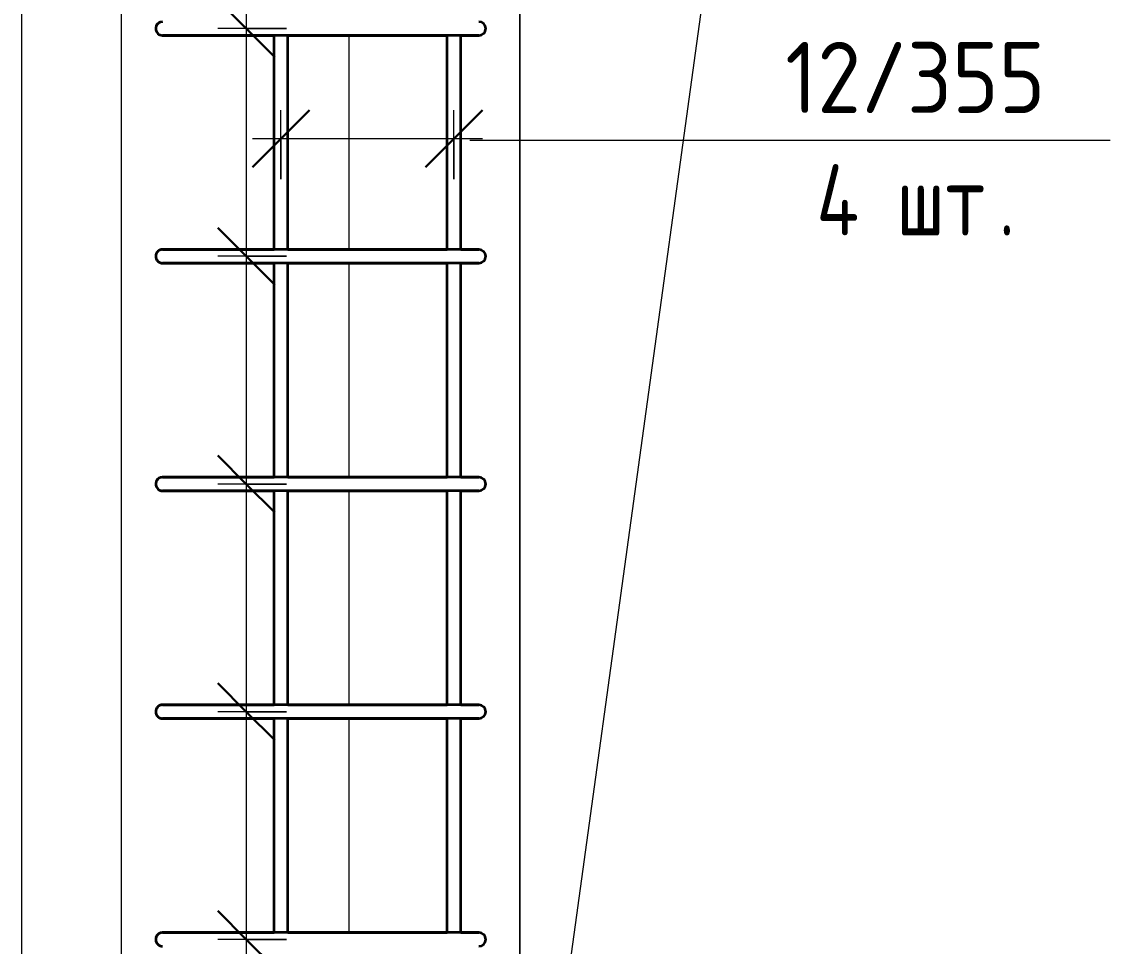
# Model space of a CAD drawing. Header units: millimetres. Extents: x -39853 to 12393, y -4903 to 80275.
# Drawn here: x 9566 to 10522, y 671 to 1483 of the extents above; entities that cross this region are included whole.
import ezdxf

# ---------------------------------------------------------------- set-up
doc = ezdxf.new("R2010")
doc.units = ezdxf.units.MM
for name, color, linetype, lineweight in [('AA_Dim', 7, 'Continuous', 9), ('AA_Dim-25', 7, 'Continuous', 9), ('AA_Oformlenie', 7, 'Continuous', 9), ('AA_Vinoska', 7, 'Continuous', 9), ('AF_Okno', 7, 'Continuous', 20), ('AF_Stena_Опалубка', 253, 'Continuous', 20), ('KR_Armatura_Tonkie', 7, 'Continuous', 20)]:
    doc.layers.add(name, color=color, linetype=linetype, lineweight=lineweight)
doc.styles.add('ISOCPEUR_6', font='isocpeur.ttf', dxfattribs={"width": 0.9, "height": 62.5})
doc.styles.add('ISOCPEUR_7', font='isocpeur.ttf', dxfattribs={"width": 0.8, "height": 62.5})
doc.dimstyles.new('10_Раскладка_арматуры_с_засечками', dxfattribs={"dimscale": 304.8, "dimtxt": 0.18, "dimasz": 0.164042, "dimexe": 0.082021, "dimexo": 0, "dimgap": 0, "dimtad": 1, "dimdec": 3, "dimrnd": 0.001, "dimdsep": 46, "dimtxsty": 'ISOCPEUR_7', "dimblk1": 'OBLIQUE', "dimblk2": 'OBLIQUE', "dimsah": 1, "dimcen": 0.09, "dimdle": 0.082021, "dimazin": 0, "dimtfac": 1, "dimtdec": 4, "dimtix": 1, "dimtmove": 0, "dimatfit": 3, "dimfxl": 1, "dimtvp": 1, "dimtolj": 1, "dimtzin": 0, "dimlwd": 18, "dimlwe": 18, "dimarcsym": 2})

# ---------------------------------------------------------------- blocks, each defined once
blk = doc.blocks.new('231_Отверстие прямоугольное в стене _Окно_Стена_ - Отверстие прямоугольное с обрамлением-4186206-Схема обрамления отверстия в стене 1530х2530')
at = {"layer": 'AF_Okno', "lineweight": 9}
blk.add_line((-36794.87, 335), (-36488.87, 2559), dxfattribs=at)
blk = doc.blocks.new('011_Прямоугольник обрыва _ЭлУзла_ - 011_Прямоугольник обрыва _ЭлУзла_-4185680-Схема обрамления отверстия в стене 1530х2530')
at = {"layer": 'AA_Oformlenie'}
blk.add_line((-37232.58, 579.44), (-37232.58, 2446.37), dxfattribs=at)
blk = doc.blocks.new('DIMBLOCK227-Схема обрамления отверстия в стене 1530х2530')
at = {"layer": 'AA_Dim-25', "lineweight": 30}
for p, q in [((9762.73, 1677), (9737.73, 1702)), ((9762.73, 1677), (9787.73, 1652)), ((9762.73, 1477), (9737.73, 1502)), ((9762.73, 1477), (9787.73, 1452))]:
    blk.add_line(p, q, dxfattribs=at)
at = {"layer": 'AA_Dim-25', "lineweight": 18}
for p, q in [((9798.09, 1677), (9737.73, 1677)), ((9762.73, 1677), (9762.73, 1477)), ((9762.73, 1677), (9798.09, 1677)), ((9798.09, 1477), (9737.73, 1477)), ((9762.73, 1477), (9798.09, 1477))]:
    blk.add_line(p, q, dxfattribs=at)
blk = doc.blocks.new('_Oblique')
at = {"color": 0, "linetype": 'ByBlock', "lineweight": -2}
blk.add_line((-0.5, -0.5), (0.5, 0.5), dxfattribs=at)
blk = doc.blocks.new('DIMBLOCK228-Схема обрамления отверстия в стене 1530х2530')
at = {"layer": 'AA_Dim-25', "lineweight": 30}
for p, q in [((9762.73, 1477), (9737.73, 1502)), ((9762.73, 1477), (9787.73, 1452)), ((9762.73, 1277), (9737.73, 1302)), ((9762.73, 1277), (9787.73, 1252))]:
    blk.add_line(p, q, dxfattribs=at)
at = {"layer": 'AA_Dim-25', "lineweight": 18}
for p, q in [((9798.09, 1477), (9737.73, 1477)), ((9762.73, 1477), (9762.73, 1277)), ((9762.73, 1477), (9798.09, 1477)), ((9798.09, 1277), (9737.73, 1277)), ((9762.73, 1277), (9798.09, 1277))]:
    blk.add_line(p, q, dxfattribs=at)
blk = doc.blocks.new('DIMBLOCK229-Схема обрамления отверстия в стене 1530х2530')
at = {"layer": 'AA_Dim-25', "lineweight": 30}
for p, q in [((9762.73, 1277), (9737.73, 1302)), ((9762.73, 1277), (9787.73, 1252)), ((9762.73, 1077), (9737.73, 1102)), ((9762.73, 1077), (9787.73, 1052))]:
    blk.add_line(p, q, dxfattribs=at)
at = {"layer": 'AA_Dim-25', "lineweight": 18}
for p, q in [((9798.09, 1277), (9737.73, 1277)), ((9762.73, 1277), (9762.73, 1077)), ((9762.73, 1277), (9798.09, 1277)), ((9798.09, 1077), (9737.73, 1077)), ((9762.73, 1077), (9798.09, 1077))]:
    blk.add_line(p, q, dxfattribs=at)
blk = doc.blocks.new('DIMBLOCK230-Схема обрамления отверстия в стене 1530х2530')
at = {"layer": 'AA_Dim-25', "lineweight": 30}
for p, q in [((9762.73, 1077), (9737.73, 1102)), ((9762.73, 1077), (9787.73, 1052)), ((9762.73, 877), (9737.73, 902)), ((9762.73, 877), (9787.73, 852))]:
    blk.add_line(p, q, dxfattribs=at)
at = {"layer": 'AA_Dim-25', "lineweight": 18}
for p, q in [((9798.09, 1077), (9737.73, 1077)), ((9762.73, 1077), (9762.73, 877)), ((9762.73, 1077), (9798.09, 1077)), ((9798.09, 877), (9737.73, 877)), ((9762.73, 877), (9798.09, 877))]:
    blk.add_line(p, q, dxfattribs=at)
blk = doc.blocks.new('DIMBLOCK231-Схема обрамления отверстия в стене 1530х2530')
at = {"layer": 'AA_Dim-25', "lineweight": 30}
for p, q in [((9762.73, 877), (9737.73, 902)), ((9762.73, 877), (9787.73, 852)), ((9762.73, 677), (9737.73, 702)), ((9762.73, 677), (9787.73, 652))]:
    blk.add_line(p, q, dxfattribs=at)
at = {"layer": 'AA_Dim-25', "lineweight": 18}
for p, q in [((9798.09, 877), (9737.73, 877)), ((9762.73, 877), (9762.73, 677)), ((9762.73, 877), (9798.09, 877)), ((9798.09, 677), (9737.73, 677)), ((9762.73, 677), (9798.09, 677))]:
    blk.add_line(p, q, dxfattribs=at)
blk = doc.blocks.new('DIMBLOCK232-Схема обрамления отверстия в стене 1530х2530')
at = {"layer": 'AA_Dim-25', "lineweight": 30}
for p, q in [((9762.73, 677), (9737.73, 702)), ((9762.73, 677), (9787.73, 652)), ((9762.73, 477), (9737.73, 502)), ((9762.73, 477), (9787.73, 452))]:
    blk.add_line(p, q, dxfattribs=at)
at = {"layer": 'AA_Dim-25', "lineweight": 18}
for p, q in [((9798.09, 677), (9737.73, 677)), ((9762.73, 677), (9762.73, 452)), ((9762.73, 677), (9798.09, 677)), ((9798.09, 477), (9737.73, 477)), ((9762.73, 477), (9798.09, 477))]:
    blk.add_line(p, q, dxfattribs=at)
blk = doc.blocks.new('042_М_Арматуры - Диам длина поз _ Комментарий-3662934-Схема обрамления отверстия в стене 1530х2530')
at = {"layer": 'AA_Vinoska'}
blk.add_line((-34755.27, -250.96), (-34405.27, -250.96), dxfattribs=at)
blk = doc.blocks.new('DIMBLOCK242-Схема обрамления отверстия в стене 1530х2530')
at = {"layer": 'AA_Dim-25', "lineweight": 30}
for p, q in [((9793.21, 1380.23), (9818.21, 1405.23)), ((9945.21, 1380.23), (9970.21, 1405.23)), ((9793.21, 1380.23), (9768.21, 1355.23)), ((9945.21, 1380.23), (9920.21, 1355.23))]:
    blk.add_line(p, q, dxfattribs=at)
at = {"layer": 'AA_Dim-25', "lineweight": 18}
for p, q in [((9793.21, 1344.88), (9793.21, 1405.23)), ((9945.21, 1344.88), (9945.21, 1405.23)), ((9970.21, 1380.23), (9768.21, 1380.23)), ((9793.21, 1380.23), (9793.21, 1344.88)), ((9945.21, 1380.23), (9945.21, 1344.88))]:
    blk.add_line(p, q, dxfattribs=at)

msp = doc.modelspace()

# ---------------------------------------------------------------- linework, layer by layer
at = {"layer": 'AA_Vinoska'}
msp.add_line((9959.0831, 1378.9648), (10171.9221, 1378.9648), dxfattribs=at)
at = {"layer": 'AF_Stena_Опалубка'}
for p, q in [((9653.2123, -410), (9653.2123, 3115)), ((10003.2123, 335), (10003.2123, 2865)), ((10003.2123, 2865), (10003.2123, 335)), ((9853.2123, 1283), (9853.2123, 1471)), ((9853.2123, 1083), (9853.2123, 1271)), ((9853.2123, 883), (9853.2123, 1071)), ((9853.2123, 683), (9853.2123, 871))]:
    msp.add_line(p, q, dxfattribs=at)
at = {"layer": 'KR_Armatura_Tonkie', "lineweight": 35}
for p, q in [((9750.6682, 1471), (9689.2123, 1471)), ((9689.2123, 1471), (9725.2123, 1471)), ((9725.2123, 1471), (9689.2123, 1471)), ((9689.2123, 1471), (9699.7565, 1471)), ((9699.7565, 1471), (9736.922, 1471)), ((9725.2123, 1471), (9787.2123, 1471)), ((9931.2123, 1471), (9725.2123, 1471)), ((9787.2123, 1471), (9750.6682, 1471)), ((9787.2123, 1283), (9787.2123, 1471)), ((9787.2123, 1283), (9787.2123, 1471)), ((9799.2123, 1471), (9931.2123, 1471)), ((9799.2123, 1283), (9799.2123, 1471)), ((9799.2123, 1283), (9799.2123, 1471)), ((9931.2123, 1471), (9939.2365, 1471)), ((9967.2123, 1471), (9931.2123, 1471)), ((9939.2123, 1283), (9939.2123, 1471)), ((9939.2123, 1283), (9939.2123, 1471)), ((9951.2123, 1283), (9951.2123, 1471)), ((9951.2123, 1283), (9951.2123, 1471)), ((9951.3556, 1471), (9967.2123, 1471)), ((9750.6682, 1283), (9689.2123, 1283)), ((9689.2123, 1283), (9725.2123, 1283)), ((9699.7565, 1283), (9699.7565, 1283)), ((9725.2123, 1283), (9699.7565, 1283)), ((9699.7565, 1283), (9736.922, 1283)), ((9725.2123, 1283), (9787.2123, 1283)), ((9931.2123, 1283), (9725.2123, 1283)), ((9787.2123, 1283), (9750.6682, 1283)), ((9799.2123, 1283), (9931.2123, 1283)), ((9931.2123, 1283), (9939.2365, 1283)), ((9967.2123, 1283), (9931.2123, 1283)), ((9951.3556, 1283), (9967.2123, 1283)), ((9750.6682, 1271), (9689.2123, 1271)), ((9689.2123, 1271), (9725.2123, 1271)), ((9725.2123, 1271), (9689.2123, 1271)), ((9689.2123, 1271), (9699.7565, 1271)), ((9699.7565, 1271), (9736.922, 1271)), ((9725.2123, 1271), (9787.2123, 1271)), ((9931.2123, 1271), (9725.2123, 1271)), ((9787.2123, 1271), (9750.6682, 1271)), ((9787.2123, 1083), (9787.2123, 1271)), ((9787.2123, 1083), (9787.2123, 1271)), ((9799.2123, 1271), (9931.2123, 1271)), ((9799.2123, 1083), (9799.2123, 1271)), ((9799.2123, 1083), (9799.2123, 1271)), ((9931.2123, 1271), (9939.2365, 1271)), ((9967.2123, 1271), (9931.2123, 1271)), ((9939.2123, 1083), (9939.2123, 1271)), ((9939.2123, 1083), (9939.2123, 1271)), ((9951.2123, 1083), (9951.2123, 1271)), ((9951.2123, 1083), (9951.2123, 1271)), ((9951.3556, 1271), (9967.2123, 1271)), ((9750.6682, 1083), (9689.2123, 1083)), ((9689.2123, 1083), (9725.2123, 1083)), ((9699.7565, 1083), (9699.7565, 1083)), ((9725.2123, 1083), (9699.7565, 1083)), ((9699.7565, 1083), (9736.922, 1083)), ((9725.2123, 1083), (9787.2123, 1083)), ((9931.2123, 1083), (9725.2123, 1083)), ((9787.2123, 1083), (9750.6682, 1083)), ((9799.2123, 1083), (9931.2123, 1083)), ((9931.2123, 1083), (9939.2365, 1083)), ((9967.2123, 1083), (9931.2123, 1083)), ((9951.3556, 1083), (9967.2123, 1083)), ((9750.6682, 1071), (9689.2123, 1071)), ((9689.2123, 1071), (9725.2123, 1071)), ((9725.2123, 1071), (9689.2123, 1071)), ((9689.2123, 1071), (9699.7565, 1071)), ((9699.7565, 1071), (9736.922, 1071)), ((9725.2123, 1071), (9787.2123, 1071)), ((9931.2123, 1071), (9725.2123, 1071)), ((9787.2123, 1071), (9750.6682, 1071)), ((9787.2123, 883), (9787.2123, 1071)), ((9787.2123, 883), (9787.2123, 1071)), ((9799.2123, 1071), (9931.2123, 1071)), ((9799.2123, 883), (9799.2123, 1071)), ((9799.2123, 883), (9799.2123, 1071)), ((9931.2123, 1071), (9939.2365, 1071)), ((9967.2123, 1071), (9931.2123, 1071)), ((9939.2123, 883), (9939.2123, 1071)), ((9939.2123, 883), (9939.2123, 1071)), ((9951.2123, 883), (9951.2123, 1071)), ((9951.2123, 883), (9951.2123, 1071)), ((9951.3556, 1071), (9967.2123, 1071)), ((9750.6682, 883), (9689.2123, 883)), ((9689.2123, 883), (9725.2123, 883)), ((9699.7565, 883), (9699.7565, 883)), ((9725.2123, 883), (9699.7565, 883)), ((9699.7565, 883), (9736.922, 883)), ((9725.2123, 883), (9787.2123, 883)), ((9931.2123, 883), (9725.2123, 883)), ((9787.2123, 883), (9750.6682, 883)), ((9799.2123, 883), (9931.2123, 883)), ((9931.2123, 883), (9939.2365, 883)), ((9967.2123, 883), (9931.2123, 883)), ((9951.3556, 883), (9967.2123, 883)), ((9750.6682, 871), (9689.2123, 871)), ((9689.2123, 871), (9725.2123, 871)), ((9725.2123, 871), (9689.2123, 871)), ((9689.2123, 871), (9699.7565, 871)), ((9699.7565, 871), (9736.922, 871)), ((9725.2123, 871), (9787.2123, 871)), ((9931.2123, 871), (9725.2123, 871)), ((9787.2123, 871), (9750.6682, 871)), ((9787.2123, 683), (9787.2123, 871)), ((9787.2123, 683), (9787.2123, 871)), ((9799.2123, 871), (9931.2123, 871)), ((9799.2123, 683), (9799.2123, 871)), ((9799.2123, 683), (9799.2123, 871)), ((9931.2123, 871), (9939.2365, 871)), ((9967.2123, 871), (9931.2123, 871)), ((9939.2123, 683), (9939.2123, 871)), ((9939.2123, 683), (9939.2123, 871)), ((9951.2123, 683), (9951.2123, 871)), ((9951.2123, 683), (9951.2123, 871)), ((9951.3556, 871), (9967.2123, 871)), ((9750.6682, 683), (9689.2123, 683)), ((9689.2123, 683), (9725.2123, 683)), ((9699.7565, 683), (9699.7565, 683)), ((9725.2123, 683), (9699.7565, 683)), ((9699.7565, 683), (9736.922, 683)), ((9725.2123, 683), (9787.2123, 683)), ((9931.2123, 683), (9725.2123, 683)), ((9787.2123, 683), (9750.6682, 683)), ((9799.2123, 683), (9931.2123, 683)), ((9931.2123, 683), (9939.2365, 683)), ((9967.2123, 683), (9931.2123, 683)), ((9951.3556, 683), (9967.2123, 683))]:
    msp.add_line(p, q, dxfattribs=at)
for centre, start, end in [((9689.2123, 1477), 90, 270), ((9689.2123, 1477), 90, 225), ((9689.2123, 1477), 90, 270), ((9967.2123, 1477), 270, 90), ((9967.2123, 1477), 270, 90), ((9689.2123, 1477), 227.7889572, 270), ((9689.2123, 1277), 90, 270), ((9689.2123, 1277), 90, 270), ((9689.2123, 1277), 90, 132.2110428), ((9967.2123, 1277), 270, 90), ((9967.2123, 1277), 270, 90), ((9689.2123, 1277), 135, 225), ((9689.2123, 1277), 227.7889572, 253.4203715), ((9689.2123, 1277), 255, 270), ((9689.2123, 1077), 90, 270), ((9689.2123, 1077), 90, 225), ((9689.2123, 1077), 90, 270), ((9967.2123, 1077), 270, 90), ((9967.2123, 1077), 270, 90), ((9689.2123, 1077), 227.7889572, 270), ((9689.2123, 877), 90, 270), ((9689.2123, 877), 90, 270), ((9689.2123, 877), 135, 225), ((9689.2123, 877), 90, 132.2110428), ((9967.2123, 877), 270, 90), ((9967.2123, 877), 270, 90), ((9689.2123, 877), 227.7889572, 270), ((9689.2123, 677), 90, 270), ((9689.2123, 677), 90, 270), ((9689.2123, 677), 90, 164.2695908), ((9967.2123, 677), 270, 90), ((9967.2123, 677), 270, 90), ((9689.2123, 677), 165, 225), ((9689.2123, 677), 227.7889572, 270)]:
    msp.add_arc(centre, 6, start, end, dxfattribs=at)

# ---------------------------------------------------------------- block references
at = {"layer": 'AA_Oformlenie'}
msp.add_blockref('011_Прямоугольник обрыва _ЭлУзла_ - 011_Прямоугольник обрыва _ЭлУзла_-4185680-Схема обрамления отверстия в стене 1530х2530', (46798.0867, 0), dxfattribs=at)
at = {"layer": 'AA_Vinoska'}
msp.add_blockref('042_М_Арматуры - Диам длина поз _ Комментарий-3662934-Схема обрамления отверстия в стене 1530х2530', (44927.19, 1629.9236), dxfattribs=at)
at = {"layer": 'AF_Okno'}
msp.add_blockref('231_Отверстие прямоугольное в стене _Окно_Стена_ - Отверстие прямоугольное с обрамлением-4186206-Схема обрамления отверстия в стене 1530х2530', (46798.0867, 0), dxfattribs=at)

# ---------------------------------------------------------------- texts
at = {"layer": 'AA_Vinoska', "char_height": 62.5, "attachment_point": 1}
for s, insert, width, style in [('12/355', (10236.3506, 1465.3174), 277.784719, 'ISOCPEUR_6'), ('4 ', (10263.6631, 1357.841), 84.978875, 'ISOCPEUR_7'), ('шт', (10333.7777, 1357.841), 109.0295, 'ISOCPEUR_7'), ('\\fISOCPEUR|b0|i0|c204|p34|;\\W.8;.', (10423.736, 1357.841), 17.637125, 'ISOCPEUR_7')]:
    msp.add_mtext(s, dxfattribs=dict(at, insert=insert, width=width, style=style))

# ---------------------------------------------------------------- dimensions: what is measured, and where the dimension line sits
at = {"layer": 'AA_Dim', "lineweight": 18}
for base, p1, p2, picture, middle in [((9762.7331, 1477), (9798.0884, 1677), (9798.0884, 1477), 'DIMBLOCK227-Схема обрамления отверстия в стене 1530х2530', (9731.4831, 1577)), ((9762.7331, 1277), (9798.0884, 1477), (9798.0884, 1277), 'DIMBLOCK228-Схема обрамления отверстия в стене 1530х2530', (9731.4831, 1377)), ((9762.7331, 1077), (9798.0884, 1277), (9798.0884, 1077), 'DIMBLOCK229-Схема обрамления отверстия в стене 1530х2530', (9731.4831, 1177)), ((9762.7331, 877), (9798.0884, 1077), (9798.0884, 877), 'DIMBLOCK230-Схема обрамления отверстия в стене 1530х2530', (9731.4831, 977)), ((9762.7331, 677), (9798.0884, 877), (9798.0884, 677), 'DIMBLOCK231-Схема обрамления отверстия в стене 1530х2530', (9731.4831, 777)), ((9762.7331, 477), (9798.0884, 677), (9798.0884, 477), 'DIMBLOCK232-Схема обрамления отверстия в стене 1530х2530', (9731.4831, 577))]:
    dim = msp.add_linear_dim(base=base, p1=p1, p2=p2, angle=90, dimstyle='10_Раскладка_арматуры_с_засечками', override={"dimpost": '<>', "dimfxl": 200}, dxfattribs=at)
    dim.commit()
    dim.dimension.update_dxf_attribs({"geometry": picture, "text_midpoint": middle})
dim = msp.add_linear_dim(base=(9793.2123, 1380.2324), p1=(9945.2123, 1344.8771), p2=(9793.2123, 1344.8771), dimstyle='10_Раскладка_арматуры_с_засечками', override={"dimpost": '<>', "dimfxl": 152}, dxfattribs=at)
dim.commit()
dim.dimension.update_dxf_attribs({"geometry": 'DIMBLOCK242-Схема обрамления отверстия в стене 1530х2530', "text_midpoint": (9869.2123, 1411.4824)})

doc.saveas('drawing.dxf')
